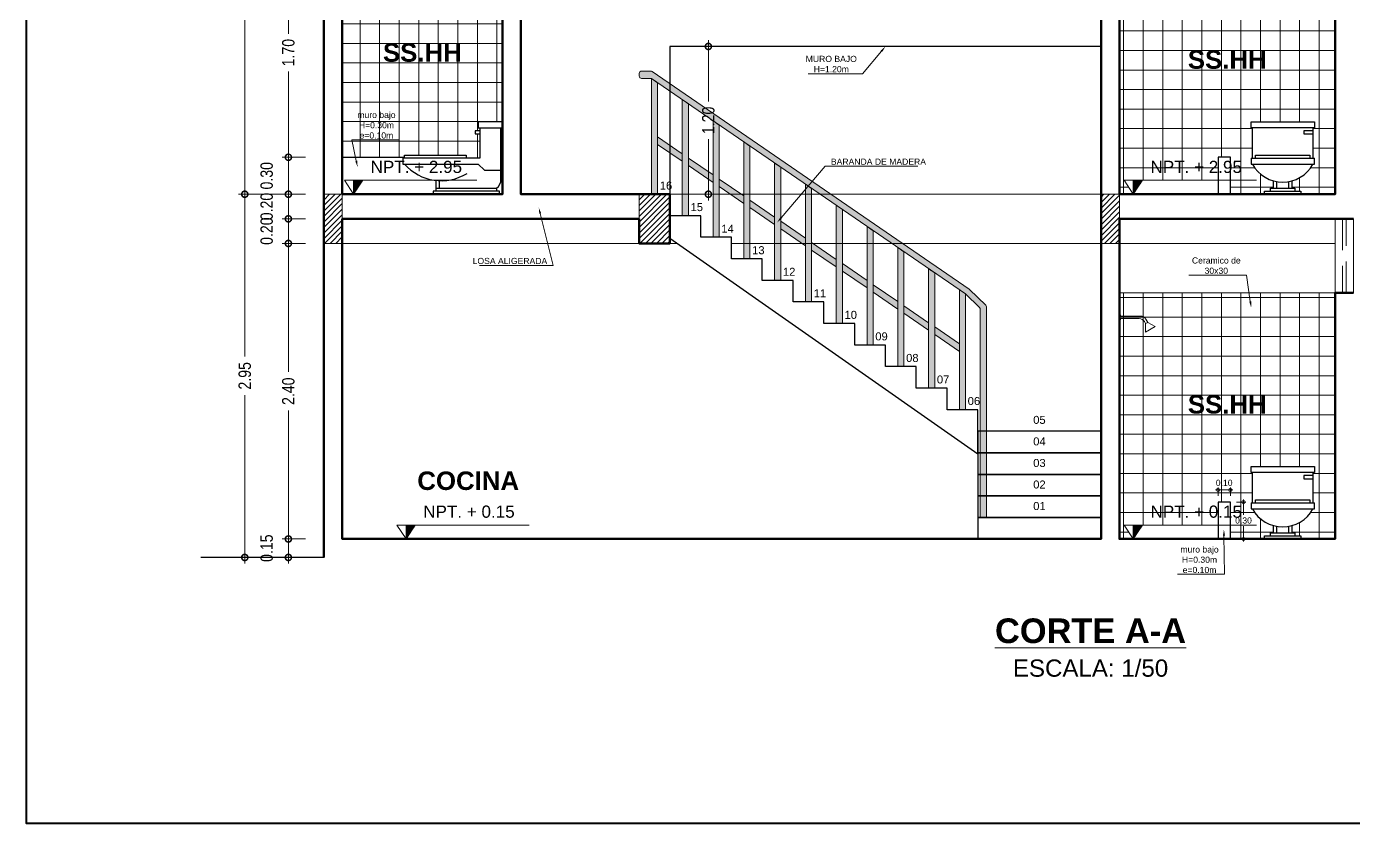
# Model space of a CAD drawing. Extents: x -23.8 to 23.6, y 264.2 to 287.5.
# Drawn here: x -23.82 to -13.05, y 264.17 to 270.65 of the extents above; entities that cross this region are included whole.
import ezdxf
from ezdxf import colors
from ezdxf.entities.mleader import LeaderData, LeaderLine
from ezdxf.enums import TextEntityAlignment as Align
from ezdxf.math import Vec2, Vec3

# ---------------------------------------------------------------- set-up
doc = ezdxf.new("R2010")
doc.units = 0
doc.header["$LTSCALE"] = 4
doc.header["$PDMODE"] = 66
doc.linetypes.add('CONTINUA', pattern=[0])
doc.linetypes.add('DASHED', pattern=[19.05, 12.7, -6.35])
doc.layers.get('0').update_dxf_attribs({"linetype": 'CONTINUOUS'})
doc.layers.get('DEFPOINTS').update_dxf_attribs({"linetype": 'CONTINUOUS'})
for name, color, linetype, lineweight in [('Achurado', 8, 'CONTINUOUS', 5), ('COTAS', 1, 'CONTINUOUS', 9), ('ESCALERA', 1, 'CONTINUOUS', 30), ('HOJA', 8, 'CONTINUOUS', 40), ('MADERA', 43, 'CONTINUOUS', 13), ('MURO', 5, 'CONTINUOUS', 50), ('MURO BAJO.', 140, 'CONTINUOUS', 30), ('NIVELES', 31, 'CONTINUOUS', 5), ('OTROS', 253, 'CONTINUOUS', 5), ('SANITARIOS', 191, 'CONTINUOUS', 5), ('TEXTOS', 254, 'CONTINUOUS', 0), ('TEXTOS DETALLES', 3, 'CONTINUOUS', 5), ('VENTANA', 140, 'CONTINUOUS', 15), ('VEREDAS', 252, 'CONTINUOUS', 25), ('VIGAS', 254, 'CONTINUOUS', 5)]:
    doc.layers.add(name, color=color, linetype=linetype, lineweight=lineweight)
doc.layers.add('LINEA-02', color=2, linetype='CONTINUOUS')
doc.layers.add('TEXTO', color=7, linetype='CONTINUOUS')
doc.styles.add('ARIAL', font='arial.ttf')
doc.styles.add('ARIAL 1en25', font='arial.ttf', dxfattribs={"height": 0.0625})
doc.styles.add('Arial Narrow', font='ARIALN.TTF')
doc.styles.add('ROMANS', font='arial.ttf')
doc.styles.get("Standard").update_dxf_attribs({"font": 'arial.ttf'})
doc.dimstyles.new('1-25 DETALLES', dxfattribs={"dimtxt": 0.05, "dimasz": 0.05, "dimexe": 0.02, "dimexo": 0.05, "dimgap": 0.02, "dimtad": 0, "dimtih": 1, "dimtoh": 1, "dimzin": 1, "dimdsep": 46, "dimtxsty": 'ROMANS', "dimblk": 'DOTSMALL', "dimcen": 0.05, "dimdle": 0.02, "dimclrd": 256, "dimclre": 256, "dimclrt": 3, "dimaunit": 1, "dimadec": 3, "dimazin": 0, "dimtfac": 1, "dimtmove": 2, "dimatfit": 3, "dimldrblk": 'DOTSMALL', "dimfxl": 1, "dimlwd": 18, "dimlwe": 18, "dimarcsym": 0})
doc.dimstyles.new('1-50 PRZ', dxfattribs={"dimtxt": 0.1, "dimasz": 0.1, "dimexe": 0.05, "dimexo": 0.15, "dimgap": 0.05, "dimtad": 0, "dimzin": 1, "dimdsep": 46, "dimtxsty": 'Arial Narrow', "dimblk": 'DOTSMALL', "dimcen": 0.1, "dimdle": 0.05, "dimclrd": 250, "dimclre": 250, "dimclrt": 5, "dimaunit": 1, "dimadec": 3, "dimazin": 0, "dimtfac": 1, "dimtmove": 2, "dimatfit": 3, "dimldrblk": 'OBLIQUE', "dimfxl": 0.3, "dimfxlon": 1, "dimlwd": -1, "dimlwe": -1, "dimarcsym": 0})

# ---------------------------------------------------------------- blocks, each defined once
blk = doc.blocks.new('*U70')
for p, q in [((-254, 304.8), (-254, 558.8)), ((254, 558.8), (254, 304.8)), ((254, 533.4), (177.8, 533.4)), ((177.8, 533.4), (177.8, 508)), ((177.8, 508), (254, 508)), ((-266.7, 304.8), (266.7, 304.8)), ((-266.7, 304.8), (-266.7, 254)), ((-266.7, 254), (266.7, 254)), ((-228.6, 330.2), (228.6, 330.2)), ((-228.6, 304.8), (-228.6, 330.2)), ((228.6, 330.2), (228.6, 304.8)), ((266.7, 254), (266.7, 304.8)), ((-76.2, 50.8), (-76.2, 111.9251)), ((76.2, 111.9251), (76.2, 50.8)), ((-101.6, 50.8), (101.6, 50.8)), ((-101.6, 25.4), (-101.6, 50.8)), ((-50.8, 105.81132), (-50.8, 50.8)), ((50.8, 50.8), (50.8, 105.81132)), ((101.6, 50.8), (101.6, 25.4))]:
    blk.add_line(p, q)
for points in [[(-266.7, 558.8), (-266.7, 609.6), (266.7, 609.6), (266.7, 558.8)], [(-152.4, 0), (-152.4, 25.4), (152.4, 25.4), (152.4, 0)]]:
    blk.add_lwpolyline(points, close=True)
blk.add_arc((0, 389.46582), 287.86658, 208.0725, 331.9275)
blk = doc.blocks.new('NC')
at = {"layer": 'NIVELES', "ltscale": 0.5}
h = blk.add_hatch(dxfattribs=at)
h.set_pattern_fill('ANSI31', color=256, scale=0.001, style=0)
h.set_pattern_definition([(45, (-1491.113117, -560.334688), (-0.00224506403, 0.00224506403), [])])
h.paths.add_polyline_path([(0, 0), (0.075, 0.114), (0, 0.114)])
blk.add_line((1.009, 0.114), (-0.075, 0.114), dxfattribs=at)
at = {"layer": 'NIVELES'}
blk.add_line((0, 0), (0, 0.114), dxfattribs=at)
at = {"layer": 'NIVELES', "ltscale": 0.5}
blk.add_lwpolyline([(-0.075, 0.114), (0, 0), (0.075, 0.114)], dxfattribs=at)
blk = doc.blocks.new('*U64')
at = {"xscale": -0.9910590026452635, "yscale": 0.9910590026452635, "zscale": 0.9910590026452635}
blk.add_blockref('NC', (0, 0.001), dxfattribs=at)
at = {"layer": 'TEXTO', "color": 4}
blk.add_attdef('NPT.+0.15', text='', height=0.0991, dxfattribs=at).set_placement((-0.512, 0.223), align=Align.MIDDLE_CENTER)
blk = doc.blocks.new('DCH')
at = {"layer": 'SANITARIOS', "color": 2}
for p, q in [((-0.171, 0.01), (-0.009, 0.01)), ((0, 0.04), (0, -0.04)), ((-0.229, -0.041), (-0.291, -0.075)), ((-0.211, -0.121), (-0.291, -0.075)), ((-0.214, -0.015), (-0.229, -0.041)), ((-0.229, -0.041), (-0.212, -0.051)), ((-0.203, -0.035), (-0.212, -0.051)), ((-0.212, -0.051), (-0.211, -0.121)), ((-0.16, -0.01), (-0.009, -0.01))]:
    blk.add_line(p, q, dxfattribs=at)
for centre, radius, start, end in [((-0.171, -0.04), 0.05, 90, 150), ((0.075, 0), 0.085, 151.9275, 173.2437), ((-0.16, -0.06), 0.05, 90, 150), ((0.075, 0), 0.085, 186.7563, 208.0725)]:
    blk.add_arc(centre, radius, start, end, dxfattribs=at)
blk = doc.blocks.new('*U71')
for p, q in [((-190, 559), (-190, 305)), ((-13, 127), (-13, 559)), ((-190, 533), (-229, 533)), ((-229, 533), (-229, 508)), ((-229, 508), (-190, 508)), ((-190, 305), (-838, 305)), ((-838, 305), (-838, 254)), ((-838, 254), (-203, 254)), ((-826, 330), (-305, 330)), ((-826, 305), (-826, 330)), ((-305, 330), (-305, 305)), ((-203, 254), (-152, 203)), ((-559, 51), (-559, 115)), ((-533, 114), (-533, 51)), ((-152, 203), (-13, 203)), ((-559, 51), (-51, 51)), ((-559, 25), (-559, 51)), ((-51, 51), (-51, 25))]:
    blk.add_line(p, q)
for points in [[(0, 559), (0, 610), (-203, 610), (-203, 559)], [(-25, 0), (-25, 25), (-584, 25), (-584, 0)]]:
    blk.add_lwpolyline(points, close=True)
for centre, radius, start, end in [((-515, 526), 412, 221.2298, 301.8128), ((-95, 121), 82.8, 302.4712, 4.3987)]:
    blk.add_arc(centre, radius, start, end)
blk = doc.blocks.new('_DotSmall')
at = {"color": 0, "linetype": 'ByBlock', "const_width": 0.5}
blk.add_lwpolyline([(-0.0625, 0, 1), (0.0625, 0, 1)], format="xyb", close=True, dxfattribs=at)
blk = doc.blocks.new('*D72')
at = {"layer": 'COTAS', "color": 250, "linetype": 'CONTINUA', "transparency": 16777216}
for p, q in [((-21.558, 266.485), (-21.746, 266.485)), ((-21.696, 266.285), (-21.696, 266.535)), ((-21.558, 266.335), (-21.746, 266.335))]:
    blk.add_line(p, q, dxfattribs=at)
at = {"layer": 'DEFPOINTS', "color": 0, "transparency": 16777216}
for p in [(-21.696, 266.485), (-21.408, 266.485), (-21.408, 266.335)]:
    blk.add_point(p, dxfattribs=at)
at = {"layer": 'COTAS', "color": 250, "transparency": 16777216, "xscale": 0.1, "yscale": 0.1, "zscale": 0.1}
for p, rotation in [((-21.696, 266.485), 90), ((-21.696, 266.335), 270)]:
    blk.add_blockref('_DotSmall', p, dxfattribs=dict(at, rotation=rotation))
at = {"layer": 'COTAS', "color": 5, "transparency": 16777216, "insert": (-21.872, 266.41), "char_height": 0.1, "attachment_point": 5, "rotation": 90, "style": 'Arial Narrow'}
blk.add_mtext('0.15', dxfattribs=at)
blk = doc.blocks.new('_Oblique')
at = {"color": 0, "linetype": 'ByBlock', "lineweight": -2}
blk.add_line((-0.5, -0.5), (0.5, 0.5), dxfattribs=at)
blk = doc.blocks.new('*D73')
at = {"layer": 'COTAS', "color": 250, "linetype": 'CONTINUA', "transparency": 16777216}
for p, q in [((-21.696, 268.935), (-21.696, 267.842)), ((-21.558, 268.885), (-21.746, 268.885)), ((-21.696, 266.435), (-21.696, 267.528)), ((-21.558, 266.485), (-21.746, 266.485))]:
    blk.add_line(p, q, dxfattribs=at)
at = {"layer": 'DEFPOINTS', "color": 0, "transparency": 16777216}
for p in [(-21.696, 268.885), (-21.408, 268.885), (-21.408, 266.485)]:
    blk.add_point(p, dxfattribs=at)
at = {"layer": 'COTAS', "color": 250, "transparency": 16777216, "xscale": 0.1, "yscale": 0.1, "zscale": 0.1}
for p, rotation in [((-21.696, 268.885), 90), ((-21.696, 266.485), 270)]:
    blk.add_blockref('_DotSmall', p, dxfattribs=dict(at, rotation=rotation))
at = {"layer": 'COTAS', "color": 5, "transparency": 16777216, "insert": (-21.696, 267.685), "char_height": 0.1, "attachment_point": 5, "rotation": 90, "style": 'Arial Narrow'}
blk.add_mtext('2.40', dxfattribs=at)
blk = doc.blocks.new('*D74')
at = {"layer": 'COTAS', "color": 250, "linetype": 'CONTINUA', "transparency": 16777216}
for p, q in [((-21.696, 268.835), (-21.696, 269.135)), ((-21.558, 269.085), (-21.746, 269.085)), ((-21.558, 268.885), (-21.746, 268.885))]:
    blk.add_line(p, q, dxfattribs=at)
at = {"layer": 'DEFPOINTS', "color": 0, "transparency": 16777216}
for p in [(-21.696, 269.085), (-21.408, 269.085), (-21.408, 268.885)]:
    blk.add_point(p, dxfattribs=at)
at = {"layer": 'COTAS', "color": 250, "transparency": 16777216, "xscale": 0.1, "yscale": 0.1, "zscale": 0.1}
for p, rotation in [((-21.696, 269.085), 90), ((-21.696, 268.885), 270)]:
    blk.add_blockref('_DotSmall', p, dxfattribs=dict(at, rotation=rotation))
at = {"layer": 'COTAS', "color": 5, "transparency": 16777216, "insert": (-21.872, 268.985), "char_height": 0.1, "attachment_point": 5, "rotation": 90, "style": 'Arial Narrow'}
blk.add_mtext('0.20', dxfattribs=at)
blk = doc.blocks.new('*D75')
at = {"layer": 'COTAS', "color": 250, "linetype": 'CONTINUA', "transparency": 16777216}
for p, q in [((-21.558, 269.285), (-21.746, 269.285)), ((-21.696, 269.035), (-21.696, 269.335)), ((-21.558, 269.085), (-21.746, 269.085))]:
    blk.add_line(p, q, dxfattribs=at)
at = {"layer": 'DEFPOINTS', "color": 0, "transparency": 16777216}
for p in [(-21.696, 269.285), (-21.408, 269.285), (-21.408, 269.085)]:
    blk.add_point(p, dxfattribs=at)
at = {"layer": 'COTAS', "color": 250, "transparency": 16777216, "xscale": 0.1, "yscale": 0.1, "zscale": 0.1}
for p, rotation in [((-21.696, 269.285), 90), ((-21.696, 269.085), 270)]:
    blk.add_blockref('_DotSmall', p, dxfattribs=dict(at, rotation=rotation))
at = {"layer": 'COTAS', "color": 5, "transparency": 16777216, "insert": (-21.872, 269.185), "char_height": 0.1, "attachment_point": 5, "rotation": 90, "style": 'Arial Narrow'}
blk.add_mtext('0.20', dxfattribs=at)
blk = doc.blocks.new('*D76')
at = {"layer": 'COTAS', "color": 250, "linetype": 'CONTINUA', "transparency": 16777216}
for p, q in [((-21.558, 269.585), (-21.746, 269.585)), ((-21.696, 269.235), (-21.696, 269.635)), ((-21.558, 269.285), (-21.746, 269.285))]:
    blk.add_line(p, q, dxfattribs=at)
at = {"layer": 'DEFPOINTS', "color": 0, "transparency": 16777216}
for p in [(-21.696, 269.585), (-21.408, 269.585), (-21.408, 269.285)]:
    blk.add_point(p, dxfattribs=at)
at = {"layer": 'COTAS', "color": 250, "transparency": 16777216, "xscale": 0.1, "yscale": 0.1, "zscale": 0.1}
for p, rotation in [((-21.696, 269.585), 90), ((-21.696, 269.285), 270)]:
    blk.add_blockref('_DotSmall', p, dxfattribs=dict(at, rotation=rotation))
at = {"layer": 'COTAS', "color": 5, "transparency": 16777216, "insert": (-21.872, 269.435), "char_height": 0.1, "attachment_point": 5, "rotation": 90, "style": 'Arial Narrow'}
blk.add_mtext('0.30', dxfattribs=at)
blk = doc.blocks.new('*D77')
at = {"layer": 'COTAS', "color": 250, "linetype": 'CONTINUA', "transparency": 16777216}
for p, q in [((-21.558, 271.285), (-21.746, 271.285)), ((-21.696, 271.335), (-21.696, 270.588)), ((-21.696, 269.535), (-21.696, 270.283)), ((-21.558, 269.585), (-21.746, 269.585))]:
    blk.add_line(p, q, dxfattribs=at)
at = {"layer": 'DEFPOINTS', "color": 0, "transparency": 16777216}
for p in [(-21.696, 271.285), (-21.408, 271.285), (-21.408, 269.585)]:
    blk.add_point(p, dxfattribs=at)
at = {"layer": 'COTAS', "color": 250, "transparency": 16777216, "xscale": 0.1, "yscale": 0.1, "zscale": 0.1}
for p, rotation in [((-21.696, 271.285), 90), ((-21.696, 269.585), 270)]:
    blk.add_blockref('_DotSmall', p, dxfattribs=dict(at, rotation=rotation))
at = {"layer": 'COTAS', "color": 5, "transparency": 16777216, "insert": (-21.696, 270.435), "char_height": 0.1, "attachment_point": 5, "rotation": 90, "style": 'Arial Narrow'}
blk.add_mtext('1.70', dxfattribs=at)
blk = doc.blocks.new('*D81')
at = {"layer": 'COTAS', "color": 250, "linetype": 'CONTINUA', "transparency": 16777216}
for p, q in [((-21.75, 269.285), (-22.1, 269.285)), ((-22.05, 269.335), (-22.05, 267.968)), ((-22.05, 266.285), (-22.05, 267.653)), ((-21.75, 266.335), (-22.1, 266.335))]:
    blk.add_line(p, q, dxfattribs=at)
at = {"layer": 'DEFPOINTS', "color": 0, "transparency": 16777216}
for p in [(-22.05, 269.285), (-21.408, 269.285), (-21.408, 266.335)]:
    blk.add_point(p, dxfattribs=at)
at = {"layer": 'COTAS', "color": 250, "transparency": 16777216, "xscale": 0.1, "yscale": 0.1, "zscale": 0.1}
for p, rotation in [((-22.05, 269.285), 90), ((-22.05, 266.335), 270)]:
    blk.add_blockref('_DotSmall', p, dxfattribs=dict(at, rotation=rotation))
at = {"layer": 'COTAS', "color": 5, "transparency": 16777216, "insert": (-22.05, 267.81), "char_height": 0.1, "attachment_point": 5, "rotation": 90, "style": 'Arial Narrow'}
blk.add_mtext('2.95', dxfattribs=at)
blk = doc.blocks.new('*D82')
at = {"layer": 'COTAS', "color": 250, "linetype": 'CONTINUA', "transparency": 16777216}
for p, q in [((-22.05, 273.135), (-22.05, 271.342)), ((-21.75, 273.085), (-22.1, 273.085)), ((-22.05, 269.235), (-22.05, 271.029)), ((-21.75, 269.285), (-22.1, 269.285))]:
    blk.add_line(p, q, dxfattribs=at)
at = {"layer": 'DEFPOINTS', "color": 0, "transparency": 16777216}
for p in [(-22.05, 273.085), (-21.408, 273.085), (-21.408, 269.285)]:
    blk.add_point(p, dxfattribs=at)
at = {"layer": 'COTAS', "color": 250, "transparency": 16777216, "xscale": 0.1, "yscale": 0.1, "zscale": 0.1}
for p, rotation in [((-22.05, 273.085), 90), ((-22.05, 269.285), 270)]:
    blk.add_blockref('_DotSmall', p, dxfattribs=dict(at, rotation=rotation))
at = {"layer": 'COTAS', "color": 5, "transparency": 16777216, "insert": (-22.05, 271.185), "char_height": 0.1, "attachment_point": 5, "rotation": 90, "style": 'Arial Narrow'}
blk.add_mtext('3.80', dxfattribs=at)
blk = doc.blocks.new('*D83')
at = {"layer": 'COTAS', "linetype": 'CONTINUA', "lineweight": 18, "transparency": 16777216}
for p, q in [((-13.998, 266.785), (-13.921, 266.785)), ((-13.941, 266.805), (-13.941, 266.681)), ((-13.941, 266.465), (-13.941, 266.59)), ((-13.998, 266.485), (-13.921, 266.485))]:
    blk.add_line(p, q, dxfattribs=at)
at = {"layer": 'DEFPOINTS', "color": 0, "transparency": 16777216}
for p in [(-14.048, 266.785), (-13.941, 266.785), (-14.048, 266.485)]:
    blk.add_point(p, dxfattribs=at)
at = {"layer": 'COTAS', "lineweight": 18, "transparency": 16777216, "xscale": 0.05, "yscale": 0.05, "zscale": 0.05}
for p, rotation in [((-13.941, 266.785), 90), ((-13.941, 266.485), 270)]:
    blk.add_blockref('_DotSmall', p, dxfattribs=dict(at, rotation=rotation))
at = {"layer": 'COTAS', "color": 3, "transparency": 16777216, "insert": (-13.941, 266.635), "char_height": 0.05, "attachment_point": 5, "style": 'ROMANS'}
blk.add_mtext('0.30', dxfattribs=at)
blk = doc.blocks.new('*D84')
at = {"layer": 'COTAS', "linetype": 'CONTINUA', "lineweight": 18, "transparency": 16777216}
for p, q in [((-14.168, 266.883), (-14.028, 266.883)), ((-14.148, 266.835), (-14.148, 266.903)), ((-14.048, 266.835), (-14.048, 266.903))]:
    blk.add_line(p, q, dxfattribs=at)
at = {"layer": 'DEFPOINTS', "color": 0, "transparency": 16777216}
for p in [(-14.048, 266.883), (-14.148, 266.785), (-14.048, 266.785)]:
    blk.add_point(p, dxfattribs=at)
at = {"layer": 'COTAS', "lineweight": 18, "transparency": 16777216, "xscale": 0.05, "yscale": 0.05, "zscale": 0.05, "rotation": 180}
blk.add_blockref('_DotSmall', (-14.148, 266.883), dxfattribs=at)
at = {"layer": 'COTAS', "lineweight": 18, "transparency": 16777216, "xscale": 0.05, "yscale": 0.05, "zscale": 0.05}
blk.add_blockref('_DotSmall', (-14.048, 266.883), dxfattribs=at)
at = {"layer": 'COTAS', "color": 3, "transparency": 16777216, "insert": (-14.098, 266.941), "char_height": 0.05, "attachment_point": 5, "style": 'ROMANS'}
blk.add_mtext('0.10', dxfattribs=at)
blk = doc.blocks.new('*D94')
at = {"layer": 'COTAS', "color": 250, "linetype": 'CONTINUA', "transparency": 16777216}
for p, q in [((-18.286, 270.535), (-18.286, 270.038)), ((-18.448, 270.485), (-18.236, 270.485)), ((-18.286, 269.235), (-18.286, 269.733)), ((-18.448, 269.285), (-18.236, 269.285))]:
    blk.add_line(p, q, dxfattribs=at)
at = {"layer": 'DEFPOINTS', "color": 0, "transparency": 16777216}
for p in [(-18.598, 270.485), (-18.598, 269.285), (-18.286, 269.285)]:
    blk.add_point(p, dxfattribs=at)
at = {"layer": 'COTAS', "color": 250, "transparency": 16777216, "xscale": 0.1, "yscale": 0.1, "zscale": 0.1}
for p, rotation in [((-18.286, 270.485), 90), ((-18.286, 269.285), 270)]:
    blk.add_blockref('_DotSmall', p, dxfattribs=dict(at, rotation=rotation))
at = {"layer": 'COTAS', "color": 5, "transparency": 16777216, "insert": (-18.286, 269.885), "char_height": 0.1, "attachment_point": 5, "rotation": 90, "style": 'Arial Narrow'}
blk.add_mtext('1.20', dxfattribs=at)

msp = doc.modelspace()

# ---------------------------------------------------------------- hatches: boundary and pattern name
at = {"layer": 'Achurado'}
h = msp.add_hatch(dxfattribs=at)
h.set_pattern_fill('ANSI31', color=256, scale=0.01)
h.paths.add_polyline_path([(-21.408, 268.885), (-21.258, 268.885), (-21.258, 269.285), (-21.408, 269.285)])
h = msp.add_hatch(dxfattribs=at)
h.set_pattern_fill('ANSI31', color=256, scale=0.01)
h.paths.add_polyline_path([(-18.848, 268.885), (-18.598, 268.885), (-18.598, 269.285), (-18.848, 269.285)])
h = msp.add_hatch(dxfattribs=at)
h.set_pattern_fill('ANSI31', color=256, scale=0.01)
h.paths.add_polyline_path([(-15.098, 268.885), (-14.948, 268.885), (-14.948, 269.285), (-15.098, 269.285)])
at = {"layer": 'MADERA', "lineweight": 0}
h = msp.add_hatch(dxfattribs=at)
h.set_pattern_fill('GOST_WOOD', color=256, scale=0.008)
h.paths.add_polyline_path([(-18.698, 270.19), (-18.698, 269.285), (-18.748, 269.285), (-18.748, 270.225)], flags=17)
h.paths.add_polyline_path([(-18.448, 270.019), (-18.448, 269.11), (-18.498, 269.11), (-18.498, 270.053)], flags=17)
h.paths.add_polyline_path([(-18.198, 269.847), (-18.198, 268.935), (-18.248, 268.935), (-18.248, 269.881)], flags=17)
h.paths.add_polyline_path([(-17.948, 269.676), (-17.948, 268.76), (-17.998, 268.76), (-17.998, 269.71)], flags=17)
h.paths.add_polyline_path([(-17.698, 269.504), (-17.698, 268.585), (-17.748, 268.585), (-17.748, 269.538)], flags=17)
h.paths.add_polyline_path([(-17.448, 269.332), (-17.448, 268.41), (-17.498, 268.41), (-17.498, 269.367)], flags=17)
h.paths.add_polyline_path([(-17.198, 269.161), (-17.198, 268.235), (-17.248, 268.235), (-17.248, 269.195)], flags=17)
h.paths.add_polyline_path([(-16.948, 268.989), (-16.948, 268.06), (-16.998, 268.06), (-16.998, 269.024)], flags=17)
h.paths.add_polyline_path([(-16.698, 268.818), (-16.698, 267.885), (-16.748, 267.885), (-16.748, 268.852)], flags=17)
h.paths.add_polyline_path([(-16.448, 268.646), (-16.448, 267.71), (-16.498, 267.71), (-16.498, 268.68)], flags=17)
h.paths.add_polyline_path([(-16.198, 268.475), (-16.198, 267.535), (-16.248, 267.535), (-16.248, 268.509)], flags=17)
edge = h.paths.add_edge_path()
edge.add_line((-18.848, 270.245), (-18.848, 270.265))
edge.add_arc((-18.828, 270.265), 0.02, 90, 180, ccw=False)
edge.add_line((-18.828, 270.285), (-18.754, 270.285))
edge.add_arc((-18.754, 270.265), 0.02, 55.5392, 90, ccw=False)
edge.add_line((-18.743, 270.282), (-16.168, 268.514))
edge.add_arc((-16.179, 268.498), 0.02, 45.8069, 55.5392, ccw=False)
edge.add_line((-16.165, 268.512), (-16.034, 268.385))
edge.add_arc((-16.048, 268.371), 0.02, 0, 45.8069, ccw=False)
edge.add_line((-16.028, 268.371), (-16.028, 266.66))
edge.add_line((-16.028, 266.66), (-16.078, 266.66))
edge.add_line((-16.078, 266.66), (-16.078, 268.349))
edge.add_arc((-16.098, 268.349), 0.02, 0, 45.8069)
edge.add_line((-16.084, 268.364), (-16.198, 268.475))
edge.add_line((-16.198, 268.475), (-18.748, 270.225))
edge.add_line((-18.748, 270.225), (-18.828, 270.225))
edge.add_arc((-18.828, 270.245), 0.02, 180, 270, ccw=False)
h.paths.add_polyline_path([(-16.448, 268.207), (-16.448, 268.146), (-16.248, 268.009), (-16.248, 268.07)], flags=17)
h.paths.add_polyline_path([(-16.698, 268.378), (-16.698, 268.318), (-16.498, 268.18), (-16.498, 268.241)], flags=17)
h.paths.add_polyline_path([(-16.948, 268.55), (-16.948, 268.489), (-16.748, 268.352), (-16.748, 268.413)], flags=17)
h.paths.add_polyline_path([(-17.198, 268.722), (-17.198, 268.661), (-16.998, 268.524), (-16.998, 268.584)], flags=17)
h.paths.add_polyline_path([(-17.448, 268.893), (-17.448, 268.832), (-17.248, 268.695), (-17.248, 268.756)], flags=17)
h.paths.add_polyline_path([(-17.698, 269.065), (-17.698, 269.004), (-17.498, 268.867), (-17.498, 268.927)], flags=17)
h.paths.add_polyline_path([(-17.948, 269.236), (-17.948, 269.176), (-17.748, 269.038), (-17.748, 269.099)], flags=17)
h.paths.add_polyline_path([(-18.198, 269.408), (-18.198, 269.347), (-17.998, 269.21), (-17.998, 269.271)], flags=17)
h.paths.add_polyline_path([(-18.448, 269.579), (-18.448, 269.519), (-18.248, 269.381), (-18.248, 269.442)], flags=17)
h.paths.add_polyline_path([(-18.698, 269.751), (-18.698, 269.69), (-18.498, 269.553), (-18.498, 269.614)], flags=17)
at = {"layer": 'OTROS', "lineweight": 5}
h = msp.add_hatch(dxfattribs=at)
h.set_pattern_fill('ANSI37', color=123, scale=0.05, angle=45)
h.paths.add_polyline_path([(-21.258, 271.285), (-21.258, 269.585), (-20.754, 269.585), (-20.754, 269.604), (-20.252, 269.604), (-20.252, 269.579), (-20.142, 269.579), (-20.142, 269.775), (-20.179, 269.775), (-20.179, 269.8), (-20.142, 269.8), (-20.142, 269.824), (-20.154, 269.824), (-20.154, 269.873), (-19.958, 269.873), (-19.958, 271.285)])
h.paths.add_polyline_path([(-20.962, 270.278), (-20.246, 270.278), (-20.246, 270.587), (-20.962, 270.587)], flags=24)
h = msp.add_hatch(dxfattribs=at)
h.set_pattern_fill('ANSI37', color=123, scale=0.05, angle=45)
h.set_pattern_definition([(90, (-16.66063, 2.8), (-0.15875, 0), []), (180, (-16.66063, 2.8), (0, -0.15875), [])])
h.paths.add_polyline_path([(-14.948, 271.285), (-14.948, 269.285), (-14.836, 269.285), (-14.91, 269.399), (-14.148, 269.399), (-14.148, 269.585), (-14.048, 269.585), (-14.048, 269.285), (-13.77, 269.285), (-13.77, 269.31), (-13.721, 269.31), (-13.721, 269.334), (-13.697, 269.334), (-13.697, 269.393, -0.206081), (-13.868, 269.53), (-13.88, 269.53), (-13.88, 269.579), (-13.868, 269.579), (-13.868, 269.824), (-13.88, 269.824), (-13.88, 269.873), (-13.366, 269.873), (-13.366, 269.824), (-13.378, 269.824), (-13.378, 269.579), (-13.366, 269.579), (-13.366, 269.53), (-13.378, 269.53, -0.206081), (-13.55, 269.393), (-13.55, 269.334), (-13.525, 269.334), (-13.525, 269.31), (-13.476, 269.31), (-13.476, 269.285), (-13.198, 269.285), (-13.198, 271.285)])
h.paths.add_polyline_path([(-14.427, 270.221), (-13.711, 270.221), (-13.711, 270.531), (-14.427, 270.531)], flags=24)
h = msp.add_hatch(dxfattribs=at)
h.set_pattern_fill('ANSI37', color=123, scale=0.05, angle=45)
h.set_pattern_definition([(90, (-16.66063, 0), (-0.15875, 0), []), (180, (-16.66063, 0), (0, -0.15875), [])])
h.paths.add_polyline_path([(-14.948, 268.485), (-14.948, 266.485), (-14.836, 266.485), (-14.91, 266.599), (-14.148, 266.599), (-14.148, 266.785), (-14.048, 266.785), (-14.048, 266.485), (-13.77, 266.485), (-13.77, 266.51), (-13.721, 266.51), (-13.721, 266.534), (-13.697, 266.534), (-13.697, 266.593, -0.206081), (-13.868, 266.73), (-13.88, 266.73), (-13.88, 266.779), (-13.868, 266.779), (-13.868, 267.024), (-13.88, 267.024), (-13.88, 267.073), (-13.366, 267.073), (-13.366, 267.024), (-13.378, 267.024), (-13.378, 266.779), (-13.366, 266.779), (-13.366, 266.73), (-13.378, 266.73, -0.206081), (-13.55, 266.593), (-13.55, 266.534), (-13.525, 266.534), (-13.525, 266.51), (-13.476, 266.51), (-13.476, 266.485), (-13.198, 266.485), (-13.198, 268.485)])
h.paths.add_polyline_path([(-14.427, 267.421), (-13.711, 267.421), (-13.711, 267.731), (-14.427, 267.731)], flags=24)

# ---------------------------------------------------------------- linework, layer by layer
at = {"layer": 'COTAS'}
for p, q in [((-16.448, 268.207), (-16.248, 268.07)), ((-16.448, 268.146), (-16.248, 268.009))]:
    msp.add_line(p, q, dxfattribs=at)
at = {"layer": 'ESCALERA'}
for points in [[(-19.198, 269.085), (-18.848, 269.085)], [(-18.598, 268.927), (-16.098, 267.177), (-16.098, 267.185), (-16.098, 267.36), (-16.098, 267.535), (-16.348, 267.535), (-16.348, 267.71), (-16.598, 267.71), (-16.598, 267.885), (-16.848, 267.885), (-16.848, 268.06), (-17.098, 268.06), (-17.098, 268.235), (-17.348, 268.235), (-17.348, 268.41), (-17.598, 268.41), (-17.598, 268.585), (-17.848, 268.585), (-17.848, 268.76), (-18.098, 268.76), (-18.098, 268.935), (-18.348, 268.935), (-18.348, 269.11), (-18.598, 269.11), (-18.598, 268.927)]]:
    msp.add_lwpolyline(points, dxfattribs=at)
for points in [[(-16.098, 267.185), (-15.098, 267.185), (-15.098, 267.36), (-16.098, 267.36)], [(-16.098, 267.01), (-15.098, 267.01), (-15.098, 267.185), (-16.098, 267.185)], [(-16.098, 266.835), (-15.098, 266.835), (-15.098, 267.01), (-16.098, 267.01)], [(-16.098, 266.66), (-15.098, 266.66), (-15.098, 266.835), (-16.098, 266.835)], [(-16.098, 266.485), (-15.098, 266.485), (-15.098, 266.66), (-16.098, 266.66)]]:
    msp.add_lwpolyline(points, close=True, dxfattribs=at)
at = {"layer": 'HOJA'}
msp.add_lwpolyline([(-23.822, 287.484), (23.553, 287.484), (23.553, 264.174), (-23.822, 264.174)], close=True, dxfattribs=at)
at = {"layer": 'MADERA'}
msp.add_lwpolyline([(-18.848, 270.245), (-18.848, 270.265, -0.414214), (-18.828, 270.285), (-18.754, 270.285, -0.151507), (-18.743, 270.282), (-16.168, 268.514, -0.042491), (-16.165, 268.512), (-16.034, 268.385, -0.202575), (-16.028, 268.371), (-16.028, 266.66), (-16.078, 266.66), (-16.078, 268.349, 0.202575), (-16.084, 268.364), (-16.198, 268.475), (-18.748, 270.225), (-18.828, 270.225, -0.414214)], format="xyb", close=True, dxfattribs=at)
for points in [[(-18.698, 270.19), (-18.698, 269.285), (-18.748, 269.285), (-18.748, 270.225)], [(-18.448, 270.019), (-18.448, 269.11), (-18.498, 269.11), (-18.498, 270.053)], [(-18.198, 269.847), (-18.198, 268.935), (-18.248, 268.935), (-18.248, 269.881)], [(-18.698, 269.751), (-18.698, 269.69), (-18.498, 269.553), (-18.498, 269.614)], [(-17.948, 269.676), (-17.948, 268.76), (-17.998, 268.76), (-17.998, 269.71)], [(-18.448, 269.579), (-18.448, 269.519), (-18.248, 269.381), (-18.248, 269.442)], [(-17.698, 269.504), (-17.698, 268.585), (-17.748, 268.585), (-17.748, 269.538)], [(-18.198, 269.408), (-18.198, 269.347), (-17.998, 269.21), (-17.998, 269.271)], [(-17.448, 269.332), (-17.448, 268.41), (-17.498, 268.41), (-17.498, 269.367)], [(-17.948, 269.236), (-17.948, 269.176), (-17.748, 269.038), (-17.748, 269.099)], [(-17.198, 269.161), (-17.198, 268.235), (-17.248, 268.235), (-17.248, 269.195)], [(-17.698, 269.065), (-17.698, 269.004), (-17.498, 268.867), (-17.498, 268.927)], [(-16.948, 268.989), (-16.948, 268.06), (-16.998, 268.06), (-16.998, 269.024)], [(-17.448, 268.893), (-17.448, 268.832), (-17.248, 268.695), (-17.248, 268.756)], [(-16.698, 268.818), (-16.698, 267.885), (-16.748, 267.885), (-16.748, 268.852)], [(-17.198, 268.722), (-17.198, 268.661), (-16.998, 268.524), (-16.998, 268.584)], [(-16.448, 268.646), (-16.448, 267.71), (-16.498, 267.71), (-16.498, 268.68)], [(-16.948, 268.55), (-16.948, 268.489), (-16.748, 268.352), (-16.748, 268.413)], [(-16.198, 268.475), (-16.198, 267.535), (-16.248, 267.535), (-16.248, 268.509)], [(-16.698, 268.378), (-16.698, 268.318), (-16.498, 268.18), (-16.498, 268.241)], [(-16.448, 268.207), (-16.448, 268.146), (-16.248, 268.009), (-16.248, 268.07)]]:
    msp.add_lwpolyline(points, close=True, dxfattribs=at)
at = {"layer": 'MURO'}
for points in [[(-21.258, 271.285), (-19.958, 271.285), (-19.958, 269.285), (-21.258, 269.285), (-21.258, 272.809), (-19.958, 272.809), (-19.958, 271.885), (-19.808, 271.885), (-19.808, 272.809), (-15.098, 272.809), (-15.098, 272.959), (-21.408, 272.959), (-21.408, 266.335)], [(-19.958, 271.285), (-19.808, 271.285), (-19.808, 269.285), (-18.598, 269.285), (-18.598, 268.885), (-18.848, 268.885), (-18.848, 269.085), (-21.258, 269.085), (-21.258, 266.485), (-15.098, 266.485), (-15.098, 269.285), (-15.098, 272.485), (-13.048, 272.485)], [(-13.048, 271.885), (-13.198, 271.885), (-13.198, 272.335), (-14.948, 272.335), (-14.948, 269.285), (-13.198, 269.285), (-13.198, 271.285), (-13.048, 271.285)], [(-13.048, 269.085), (-14.948, 269.085), (-14.948, 266.485), (-13.198, 266.485), (-13.198, 268.485), (-13.048, 268.485)]]:
    msp.add_lwpolyline(points, dxfattribs=at)
at = {"layer": 'MURO BAJO.'}
msp.add_line((-21.258, 269.585), (-20.754, 269.585), dxfattribs=at)
for points in [[(-15.098, 270.485), (-18.598, 270.485), (-18.598, 269.285)], [(-14.048, 269.285), (-14.048, 269.585), (-14.148, 269.585), (-14.148, 269.285)], [(-14.048, 266.485), (-14.048, 266.785), (-14.148, 266.785), (-14.148, 266.485)]]:
    msp.add_lwpolyline(points, dxfattribs=at)
at = {"layer": 'OTROS', "color": 7}
msp.add_line((-14.948, 268.485), (-13.198, 268.485), dxfattribs=at)
at = {"layer": 'VENTANA', "color": 31}
msp.add_lwpolyline([(-13.198, 269.085), (-13.048, 269.085), (-13.048, 268.485), (-13.198, 268.485)], close=True, dxfattribs=at)
at = {"layer": 'VENTANA', "linetype": 'DASHED', "ltscale": 0.005}
msp.add_lwpolyline([(-13.138, 268.485), (-13.108, 268.485), (-13.108, 269.085), (-13.138, 269.085)], close=True, dxfattribs=at)
at = {"layer": 'VEREDAS'}
msp.add_line((-21.408, 266.335), (-22.408, 266.335), dxfattribs=at)
at = {"layer": 'VIGAS'}
for p, q in [((-21.258, 269.285), (-19.958, 269.285)), ((-19.808, 269.285), (-13.198, 269.285)), ((-21.258, 268.885), (-18.848, 268.885)), ((-18.598, 268.885), (-18.538, 268.885)), ((-18.098, 268.885), (-15.098, 268.885)), ((-14.948, 268.885), (-13.198, 268.885))]:
    msp.add_line(p, q, dxfattribs=at)
for points in [[(-21.408, 268.885), (-21.258, 268.885), (-21.258, 269.285), (-21.408, 269.285)], [(-18.848, 268.885), (-18.598, 268.885), (-18.598, 269.285), (-18.848, 269.285)], [(-15.098, 268.885), (-14.948, 268.885), (-14.948, 269.285), (-15.098, 269.285)]]:
    msp.add_lwpolyline(points, close=True, dxfattribs=at)

# ---------------------------------------------------------------- block references
at = {"xscale": -1}
msp.add_blockref('DCH', (-14.948, 268.285), dxfattribs=at)
at = {"layer": 'LINEA-02', "xscale": 0.0009642675248754, "yscale": 0.0009642675248754, "zscale": 0.0009642675248754}
for name, p in [('*U71', (-19.958, 269.285)), ('*U70', (-13.623, 269.285)), ('*U70', (-13.623, 266.485))]:
    msp.add_blockref(name, p, dxfattribs=at)
at = {"layer": 'NIVELES'}
ref = msp.add_blockref('*U64', (-21.167, 269.284), dxfattribs=dict(at, xscale=-1))
ref.add_attrib('NPT.+0.15', 'NPT. + 2.95', dxfattribs={"layer": 'TEXTO', "color": 4, "height": 0.09911}).set_placement((-20.657, 269.507), align=Align.MIDDLE_CENTER)
ref = msp.add_blockref('*U64', (-14.836, 269.284), dxfattribs=dict(at, xscale=-1))
ref.add_attrib('NPT.+0.15', 'NPT. + 2.95', dxfattribs={"layer": 'TEXTO', "color": 4, "height": 0.09911}).set_placement((-14.325, 269.507), align=Align.MIDDLE_CENTER)
ref = msp.add_blockref('*U64', (-20.74, 266.484), dxfattribs=dict(at, xscale=-1))
ref.add_attrib('NPT.+0.15', 'NPT. + 0.15', dxfattribs={"layer": 'TEXTO', "color": 4, "height": 0.09911}).set_placement((-20.23, 266.707), align=Align.MIDDLE_CENTER)
ref = msp.add_blockref('*U64', (-14.836, 266.484), dxfattribs=dict(at, xscale=-1))
ref.add_attrib('NPT.+0.15', 'NPT. + 0.15', dxfattribs={"layer": 'TEXTO', "color": 4, "height": 0.09911}).set_placement((-14.325, 266.707), align=Align.MIDDLE_CENTER)

# ---------------------------------------------------------------- texts
at = {"layer": 'TEXTO', "attachment_point": 5}
for s, insert, char_height in [('{\\fArial|b1|i0|c0|p34;SS.HH}', (-20.608, 270.435), 0.15), ('{\\fArial|b1|i0|c0|p34;SS.HH}', (-14.073, 270.378), 0.15), ('16', (-18.63, 269.355), 0.065), ('15', (-18.38, 269.18), 0.065), ('14', (-18.13, 269.005), 0.065), ('13', (-17.88, 268.83), 0.065), ('12', (-17.63, 268.655), 0.065), ('11', (-17.38, 268.48), 0.065), ('10', (-17.13, 268.305), 0.065), ('09', (-16.88, 268.13), 0.065), ('08', (-16.63, 267.955), 0.065), ('07', (-16.38, 267.78), 0.065), ('06', (-16.13, 267.605), 0.065), ('{\\fArial|b1|i0|c0|p34;SS.HH}', (-14.073, 267.578), 0.15), ('05', (-15.598, 267.452), 0.065), ('04', (-15.598, 267.277), 0.065), ('03', (-15.598, 267.102), 0.065), ('{\\fArial|b1|i0|c0|p34;COCINA}', (-20.236, 266.957), 0.15), ('02', (-15.598, 266.927), 0.065), ('01', (-15.598, 266.752), 0.065)]:
    msp.add_mtext(s, dxfattribs=dict(at, insert=insert, char_height=char_height))
at = {"layer": 'TEXTOS', "insert": (-15.183, 265.602), "char_height": 0.2, "attachment_point": 5, "style": 'ARIAL 1en25'}
msp.add_mtext('{\\fArial|b1|i0|c0|p34;\\LCORTE A-A\\P\\fArial|b0|i0|c0|p34;\\H0.7x;\\lESCALA: 1/50}', dxfattribs=at)

# ---------------------------------------------------------------- dimensions: what is measured, and where the dimension line sits
at = {"layer": 'COTAS'}
for base, p1, p2, picture, middle in [((-22.05, 273.085), (-21.408, 269.285), (-21.408, 273.085), '*D82', (-22.05, 271.185)), ((-21.696, 271.285), (-21.408, 269.585), (-21.408, 271.285), '*D77', (-21.696, 270.435)), ((-18.286, 269.285), (-18.598, 270.485), (-18.598, 269.285), '*D94', (-18.286, 269.885)), ((-21.696, 269.585), (-21.408, 269.285), (-21.408, 269.585), '*D76', (-21.872, 269.435)), ((-22.05, 269.285), (-21.408, 266.335), (-21.408, 269.285), '*D81', (-22.05, 267.81)), ((-21.696, 269.285), (-21.408, 269.085), (-21.408, 269.285), '*D75', (-21.872, 269.185)), ((-21.696, 269.085), (-21.408, 268.885), (-21.408, 269.085), '*D74', (-21.872, 268.985)), ((-21.696, 268.885), (-21.408, 266.485), (-21.408, 268.885), '*D73', (-21.696, 267.685)), ((-21.696, 266.485), (-21.408, 266.335), (-21.408, 266.485), '*D72', (-21.872, 266.41))]:
    dim = msp.add_linear_dim(base=base, p1=p1, p2=p2, angle=90, dimstyle='1-50 PRZ', dxfattribs=at)
    dim.commit()
    dim.dimension.update_dxf_attribs({"geometry": picture, "text_midpoint": middle})
dim = msp.add_linear_dim(base=(-14.048, 266.883), p1=(-14.148, 266.785), p2=(-14.048, 266.785), dimstyle='1-25 DETALLES', dxfattribs=at)
dim.commit()
dim.dimension.update_dxf_attribs({"geometry": '*D84', "text_midpoint": (-14.098, 266.941), "dimtype": 160})
dim = msp.add_linear_dim(base=(-13.941, 266.785), p1=(-14.048, 266.485), p2=(-14.048, 266.785), angle=90, dimstyle='1-25 DETALLES', dxfattribs=at)
dim.commit()
dim.dimension.update_dxf_attribs({"geometry": '*D83', "text_midpoint": (-13.941, 266.635), "dimtype": 160})

# ---------------------------------------------------------------- leaders
at = {"layer": 'TEXTOS DETALLES'}
ml = msp.add_multileader_mtext('Standard', dxfattribs=at)
ml.set_content('MURO BAJO\\PH=1.20m', color=256, style='ARIAL')
ml.set_leader_properties(color=8, linetype='BYLAYER', lineweight=-1)
ml.build(insert=Vec2(0, 0))
ml.multileader.update_dxf_attribs({"has_dogleg": 0, "text_left_attachment_type": 5, "text_right_attachment_type": 5, "dogleg_length": 0.1, "arrow_head_size": 0.05})
ctx = ml.context
ctx.base_point, ctx.char_height, ctx.arrow_head_size, ctx.landing_gap_size, ctx.plane_origin = Vec3(-17.542, 270.264), 0.05, 0.05, 0.05, Vec3(-16.862, 269.652)
ctx.left_attachment, ctx.right_attachment, ctx.text_align_type = 5, 5, 1
notes = []
notes.append((ctx, [(0, (1, 1, 0), (-16.935, 270.264), (-1, 0), 0.1, [(0, [(-16.848, 270.485)], 0, [])])]))
ctx.mtext.insert, ctx.mtext.alignment, ctx.mtext.flow_direction = Vec3(-17.288, 270.409), 2, 5
ml = msp.add_multileader_mtext('Standard', dxfattribs=at)
ml.set_content('muro bajo\\PH=0.30m\\Pe=0.10m', color=256, style='ARIAL')
ml.set_leader_properties(color=8, linetype='BYLAYER', lineweight=-1)
ml.build(insert=Vec2(0, 0))
ml.multileader.update_dxf_attribs({"has_dogleg": 0, "text_left_attachment_type": 5, "text_right_attachment_type": 5, "dogleg_length": 0.1, "arrow_head_size": 0.05})
ctx = ml.context
ctx.base_point, ctx.char_height, ctx.arrow_head_size, ctx.landing_gap_size, ctx.plane_origin = Vec3(-21.182, 269.727), 0.05, 0.05, 0.05, Vec3(-21.148, 268.673)
ctx.left_attachment, ctx.right_attachment, ctx.text_align_type = 5, 5, 1
notes.append((ctx, [(1, (1, 1, 0), (-21.282, 269.727), (1, 0), 0.1, [(0, [(-21.134, 269.506)], 0, [])])]))
ctx.mtext.insert, ctx.mtext.alignment, ctx.mtext.flow_direction = Vec3(-20.981, 269.954), 2, 5
ml = msp.add_multileader_mtext('Standard', dxfattribs=at)
ml.set_content('BARANDA DE MADERA', color=256, style='ARIAL')
ml.set_leader_properties(color=8, linetype='BYLAYER', lineweight=-1)
ml.build(insert=Vec2(0, 0))
ml.multileader.update_dxf_attribs({"has_dogleg": 0, "text_left_attachment_type": 5, "text_right_attachment_type": 5, "dogleg_length": 0.1, "arrow_head_size": 0.05})
ctx = ml.context
ctx.base_point, ctx.char_height, ctx.arrow_head_size, ctx.landing_gap_size, ctx.plane_origin = Vec3(-17.338, 269.514), 0.05, 0.05, 0.05, Vec3(-17.028, 268.942)
ctx.left_attachment, ctx.right_attachment, ctx.text_align_type = 5, 5, 1
notes.append((ctx, [(1, (1, 1, 0), (-17.438, 269.514), (1, 0), 0.1, [(0, [(-17.728, 269.055)], 0, [])])]))
ctx.mtext.insert, ctx.mtext.alignment, ctx.mtext.flow_direction = Vec3(-16.905, 269.574), 2, 5
ml = msp.add_multileader_mtext('Standard', dxfattribs=at)
ml.set_content('LOSA ALIGERADA', color=256, style='ARIAL')
ml.set_leader_properties(color=8, linetype='BYLAYER', lineweight=-1)
ml.build(insert=Vec2(0, 0))
ml.multileader.update_dxf_attribs({"has_dogleg": 0, "text_left_attachment_type": 5, "text_right_attachment_type": 5, "dogleg_length": 0.1, "arrow_head_size": 0.05})
ctx = ml.context
ctx.base_point, ctx.char_height, ctx.arrow_head_size, ctx.landing_gap_size, ctx.plane_origin = Vec3(-20.247, 268.707), 0.05, 0.05, 0.05, Vec3(-19.725, 268.137)
ctx.left_attachment, ctx.right_attachment, ctx.text_align_type = 5, 5, 1
notes.append((ctx, [(0, (1, 1, 0), (-19.446, 268.707), (-1, 0), 0.1, [(0, [(-19.663, 269.176)], 0, [])])]))
ctx.mtext.insert, ctx.mtext.alignment, ctx.mtext.flow_direction = Vec3(-19.897, 268.768), 2, 5
ml = msp.add_multileader_mtext('Standard', dxfattribs=at)
ml.set_content('Ceramico de \\P30x30', color=256, style='ARIAL')
ml.set_leader_properties(color=8, linetype='BYLAYER', lineweight=-1)
ml.build(insert=Vec2(0, 0))
ml.multileader.update_dxf_attribs({"has_dogleg": 0, "text_left_attachment_type": 5, "text_right_attachment_type": 5, "dogleg_length": 0.1, "arrow_head_size": 0.05})
ctx = ml.context
ctx.base_point, ctx.char_height, ctx.arrow_head_size, ctx.landing_gap_size, ctx.plane_origin = Vec3(-14.407, 268.627), 0.05, 0.05, 0.05, Vec3(-13.893, 267.532)
ctx.left_attachment, ctx.right_attachment, ctx.text_align_type = 5, 5, 1
notes.append((ctx, [(0, (1, 1, 0), (-13.817, 268.627), (-1, 0), 0.1, [(0, [(-13.879, 268.365)], 0, [])])]))
ctx.mtext.insert, ctx.mtext.alignment, ctx.mtext.flow_direction = Vec3(-14.162, 268.772), 2, 5
ml = msp.add_multileader_mtext('Standard', dxfattribs=at)
ml.set_content('muro bajo\\PH=0.30m\\Pe=0.10m', color=256, style='ARIAL')
ml.set_leader_properties(color=8, linetype='BYLAYER', lineweight=-1)
ml.build(insert=Vec2(0, 0))
ml.multileader.update_dxf_attribs({"has_dogleg": 0, "text_left_attachment_type": 5, "text_right_attachment_type": 5, "dogleg_length": 0.1, "arrow_head_size": 0.05})
ctx = ml.context
ctx.base_point, ctx.char_height, ctx.arrow_head_size, ctx.landing_gap_size, ctx.plane_origin = Vec3(-14.5, 266.198), 0.05, 0.05, 0.05, Vec3(-14.106, 265.788)
ctx.left_attachment, ctx.right_attachment, ctx.text_align_type = 5, 5, 1
notes.append((ctx, [(0, (1, 1, 0), (-13.996, 266.198), (-1, 0), 0.1, [(0, [(-14.1, 266.562)], 0, [])])]))
ctx.mtext.insert, ctx.mtext.alignment, ctx.mtext.flow_direction = Vec3(-14.298, 266.425), 2, 5
for ctx, leaders in notes:
    for number, flags, end, landing, length, lines in leaders:
        leader = LeaderData()
        leader.index, (leader.has_last_leader_line, leader.has_dogleg_vector, leader.attachment_direction) = number, flags
        leader.last_leader_point, leader.dogleg_vector, leader.dogleg_length = Vec3(end), Vec3(landing), length
        for number, points, colour, breaks in lines:
            line = LeaderLine()
            line.index, line.vertices, line.color, line.breaks = number, Vec3.list(points), colors.encode_raw_color(colour), breaks
            leader.lines.append(line)
        ctx.leaders.append(leader)

doc.saveas('drawing.dxf')
